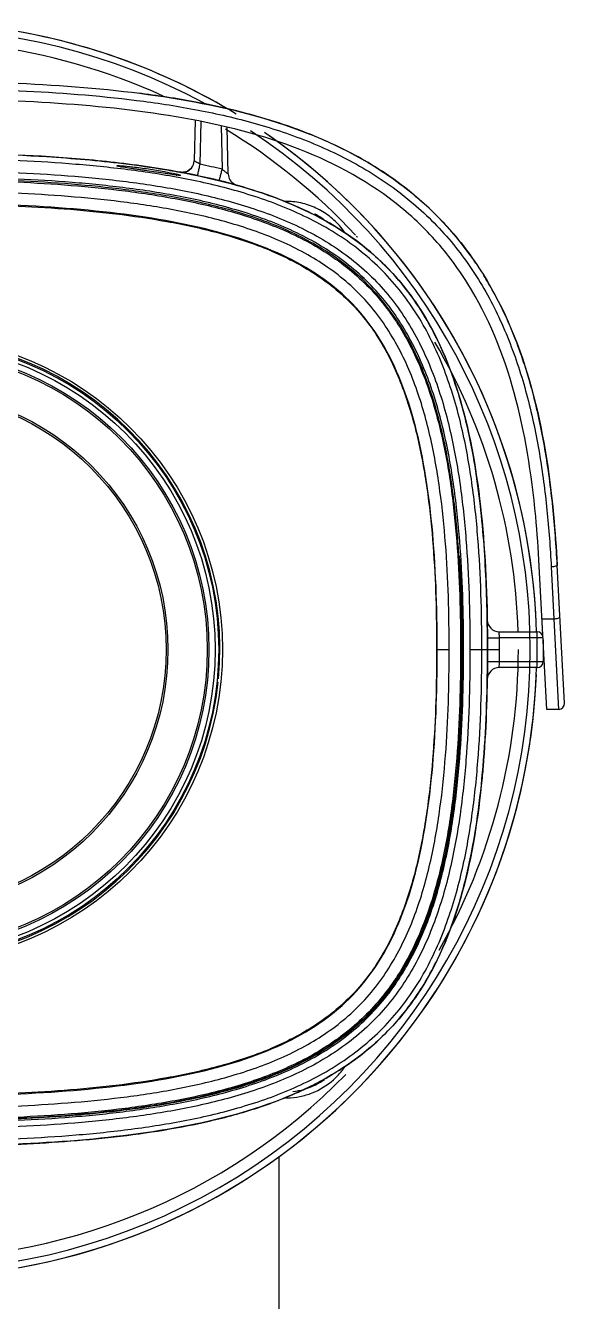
# Model space of a CAD drawing. Header units: millimetres. Extents: x 789 to 15176, y 607 to 3602.
# Drawn here: x 8106 to 8437, y 2820 to 3602 of the extents above; entities that cross this region are included whole.
import ezdxf

# ---------------------------------------------------------------- set-up
doc = ezdxf.new("R2010")
doc.units = ezdxf.units.MM
doc.layers.add('ASSEM_MEMBER_1', color=7, linetype='Continuous')

msp = doc.modelspace()

# ---------------------------------------------------------------- linework, layer by layer
msp.add_line((8261.79, 2485.93), (8261.79, 2908.44))
at = {"layer": 'ASSEM_MEMBER_1', "color": 7, "linetype": 'Continuous'}
for p, q in [((8210.31, 3544.18), (8209.66, 3519.36)), ((8213.27, 3517.19), (8213.96, 3543.47)), ((8226.12, 3540.86), (8226.82, 3514.09)), ((8230.57, 3511.16), (8229.81, 3540)), ((8173.52, 3514.24), (8171.76, 3514.51)), ((8192.26, 3511.46), (8179.27, 3513.39)), ((8192.2, 3511.47), (8191.89, 3511.52)), ((8200.08, 3510.32), (8200.5, 3510.41)), ((8425.86, 3182.71), (8421.25, 3270.68)), ((8428.58, 3270.18), (8430.25, 3238.33)), ((8436.68, 3186.57), (8432.24, 3271.26)), ((8422.95, 3238.33), (8430.25, 3238.33)), ((8430.25, 3238.33), (8433.02, 3182.71)), ((8389.46, 3226.69), (8396.8, 3226.73)), ((8396.67, 3230.4), (8419.95, 3230.4)), ((8423.62, 3226.73), (8396.8, 3226.73)), ((8419.95, 3208.39), (8419.95, 3230.4)), ((8423.62, 3225.47), (8423.62, 3212.06)), ((8358.67, 3219.39), (8358.3, 3219.39)), ((8358.67, 3219.39), (8366.01, 3219.39)), ((8373.72, 3219.39), (8372.98, 3219.39)), ((8374.04, 3219.39), (8374.81, 3219.39)), ((8378.72, 3219.39), (8389.49, 3219.39)), ((8389.49, 3219.39), (8396.82, 3219.39)), ((8389.46, 3212.1), (8396.8, 3212.06)), ((8396.8, 3212.06), (8423.62, 3212.06)), ((8419.95, 3208.39), (8396.67, 3208.39)), ((8433.02, 3182.71), (8425.86, 3182.71))]:
    msp.add_line(p, q, dxfattribs=at)
for points in [[(8164.38, 3515.7), (8163.46, 3515.88), (8162.94, 3516.01)], [(8179.27, 3513.39), (8172.1, 3514.45), (8169.59, 3514.84), (8167.45, 3515.17), (8165.71, 3515.46), (8164.38, 3515.7)], [(8207.94, 3514.83), (8207, 3513.9), (8206.13, 3513.28), (8205.28, 3512.84), (8204.47, 3512.53), (8203.7, 3512.34), (8202.98, 3512.24), (8202.31, 3512.21), (8201.67, 3512.24), (8201.15, 3512.31), (8201.01, 3512.33)], [(8199.51, 3510.48), (8198.44, 3510.6), (8196.97, 3510.79), (8195.09, 3511.05), (8192.83, 3511.38), (8192.26, 3511.46)], [(8200.5, 3510.41), (8200.21, 3510.42), (8199.51, 3510.48)], [(8204.76, 3512.63), (8204.01, 3512.41), (8203.3, 3512.28), (8202.64, 3512.22), (8202.01, 3512.22), (8201.42, 3512.27), (8201.05, 3512.33)]]:
    msp.add_lwpolyline(points, dxfattribs=at)
for radius in [192.25, 189.96, 187.77, 184.02, 182.93, 158.87, 157.76]:
    msp.add_circle((8034.73, 3219.39), radius, dxfattribs=at)
for centre, radius, start, end in [((8034.73, 3219.39), 385.03, 59.96531, 83.98346), ((8034.73, 3219.39), 385.02, 58.58234, 83.97529), ((8034.73, 3219.4), 380.97, 61.61497, 118.38464), ((8034.73, 3219.4), 373.68, 65.35389, 82.69569), ((8034.73, 3219.4), 373.68, 42.88744, 58.69519), ((8034.73, 3219.4), 380.97, 359.99992, 56.65918), ((8034.73, 3219.39), 385.02, 2.56685, 55.50526), ((8034.73, 3219.39), 385.03, 1.62896, 54.93791), ((8178.39, 3591.87), 77.45, 259.74516, 259.91017), ((8180.7, 3604.86), 90.65, 259.9113, 260.10198), ((8202.32, 3519.55), 7.34, 259.47787, 319.92252), ((8202.32, 3519.55), 7.34, 319.92252, 358.49979), ((8130.03, 3122.25), 403.62, 76.12378, 78.09782), ((8208.92, 3594.58), 84.64, 262.95922, 263.09604), ((8207.6, 3583.68), 73.65, 263.09545, 263.26571), ((8237.9, 3511.36), 7.34, 181.5, 240.66379), ((8209.37, 3335.9), 211.31, 52.38357, 54.83658), ((8215, 3343.15), 202.13, 34.13135, 52.39446), ((8265.9, 3447.26), 47.11, 88.93992, 90.19344), ((8265.91, 3447.73), 46.63, 88.55673, 88.93844), ((8265.92, 3448.11), 46.26, 87.64853, 88.55743), ((8265.91, 3450.64), 40.05, 63.54615, 64.12451), ((8265.88, 3450.58), 40.13, 62.15068, 63.5459), ((8265.78, 3450.4), 40.33, 54.18518, 62.14467), ((8265.9, 3450.63), 43.77, 36.07778, 36.52307), ((8265.85, 3450.59), 43.83, 35.55099, 36.07776), ((8265.79, 3450.55), 43.9, 35.08202, 35.55101), ((8265.73, 3450.51), 43.97, 34.3703, 35.08195), ((8034.73, 3219.4), 373.68, 42.59603, 42.73091), ((8034.73, 3219.39), 190.67, 354.61286, 354.01339), ((8034.73, 3219.4), 373.68, 1.6877, 30.32911), ((7293.82, 3219.62), 1080.22, 359.98779, 0.89961), ((8396.67, 3237.74), 7.34, 180.95624, 270), ((7239.16, 3219.39), 1157.66, 0.00007, 0.36323), ((8419.95, 3226.73), 3.67, 3.18307, 90), ((8034.73, 3219.39), 385.02, 180, 357.73694), ((8034.73, 3219.39), 380.97, 179.99992, 0.00008), ((8034.73, 3219.39), 373.68, 330.44109, 0.00009), ((7411.8, 3218.08), 962.25, 357.558, 0.07854), ((7264.45, 3219.25), 1109.65, 359.35102, 0.00725), ((7247.35, 3219.37), 1149.47, 359.63548, 0.00123), ((8419.95, 3212.06), 3.67, 270, 0), ((8034.73, 3219.39), 385.03, 181.66172, 358.33828), ((8396.67, 3201.05), 7.34, 90, 179.04376), ((8433.02, 3186.38), 3.67, 272.99991, 2.97495), ((8034.73, 3219.39), 373.68, 220.42044, 315.78279), ((8265.61, 2988.44), 44.17, 315.18294, 323.7738), ((8265.48, 2988.54), 44.33, 323.76999, 324.05149), ((8265.47, 2988.54), 44.34, 324.0515, 324.70065), ((8265.47, 2988.55), 44.34, 324.70065, 325.17093), ((8265.77, 2988.56), 40.48, 276.20801, 295.79939), ((8265.81, 2988.36), 40.29, 295.87916, 297.16679), ((8265.79, 2988.39), 40.32, 297.16677, 298.41662), ((8265.79, 2988.39), 40.33, 298.41665, 301.82326), ((8265.86, 2988.27), 40.19, 301.82238, 306.02562), ((8266.12, 2987.94), 43.45, 311.71961, 315.17028), ((8265.86, 2988.84), 44.44, 269.83439, 271.22751)]:
    msp.add_arc(centre, radius, start, end, dxfattribs=at)
for points, knots in [([(8034.73, 3568.26), (8062.6, 3568.26), (8117.54, 3567.05), (8196.39, 3559.5), (8270.67, 3542.55), (8327.03, 3514.62), (8364.72, 3480.75), (8395.39, 3440.18), (8419.22, 3380.9), (8429.01, 3319.09), (8431.7, 3281.67), (8432.24, 3271.26)], [0, 0, 0, 0, 0.135508, 0.271017, 0.406525, 0.542034, 0.609788, 0.677542, 0.813051, 0.948559, 1, 1, 1, 1]), ([(8034.73, 3563.7), (8058.79, 3563.7), (8106.88, 3562.81), (8166.86, 3558.04), (8214.3, 3550.44), (8249.31, 3542.19), (8283.26, 3530.5), (8315.38, 3514.69), (8344.48, 3494.06), (8369.34, 3468.7), (8389.19, 3439.47), (8404.02, 3407.56), (8414.6, 3374.11), (8421.76, 3339.82), (8426.25, 3305.1), (8427.97, 3281.83), (8428.58, 3270.18)], [0, 0, 0, 0, 0.126899, 0.253675, 0.316992, 0.380193, 0.443219, 0.505986, 0.568412, 0.630488, 0.692281, 0.753899, 0.815437, 0.876949, 0.938466, 1, 1, 1, 1]), ([(8421.25, 3270.68), (8420.72, 3280.95), (8418.07, 3317.82), (8408.45, 3378.2), (8385.56, 3434.92), (8356.56, 3473.27), (8320.96, 3505.26), (8267.18, 3532), (8194.79, 3548.59), (8116.97, 3556.05), (8062.44, 3557.25), (8034.73, 3557.25)], [0, 0, 0, 0, 0.051441, 0.186949, 0.322458, 0.390212, 0.457966, 0.593475, 0.728983, 0.864492, 1, 1, 1, 1]), ([(8242.31, 3548.2), (8232.55, 3550.79), (8211.03, 3555.62), (8188.67, 3559.12), (8176.22, 3560.73), (8175.61, 3560.81)], [0, 0, 0, 0, 0.44496, 0.972681, 1, 1, 1, 1]), ([(8269.77, 3539.72), (8262.5, 3542.31), (8253.36, 3545.19), (8244.12, 3547.72), (8242.31, 3548.2)], [0, 0, 0, 0, 0.804011, 1, 1, 1, 1]), ([(8331.06, 3508.65), (8325.59, 3512.51), (8309.78, 3522.58), (8289, 3532.51), (8273.79, 3538.28), (8269.77, 3539.72)], [0, 0, 0, 0, 0.290986, 0.813611, 1, 1, 1, 1]), ([(8034.73, 3524.23), (8061.96, 3524.23), (8089.2, 3523.63), (8115.52, 3522.08), (8116.08, 3522.05)], [0, 0, 0, 0, 0.978674, 1, 1, 1, 1]), ([(8386.05, 3219.39), (8386.05, 3242.19), (8385.1, 3276.46), (8380.31, 3321.95), (8374.23, 3355.9), (8364.59, 3389.24), (8352.46, 3415.75), (8339.66, 3435.26), (8328.44, 3448.8), (8315.73, 3460.96), (8297.15, 3475.11), (8271.46, 3488.97), (8238.72, 3500.56), (8205.13, 3508.49), (8171.19, 3513.84), (8137.11, 3517.35), (8091.64, 3520.19), (8057.48, 3520.8), (8034.73, 3520.8)], [0, 0, 0, 0, 0.123979, 0.186173, 0.24859, 0.311322, 0.374449, 0.40621, 0.438029, 0.469856, 0.501635, 0.56481, 0.62759, 0.69004, 0.752255, 0.814322, 0.876282, 1, 1, 1, 1]), ([(8200.85, 3512.36), (8186.86, 3514.96), (8158.65, 3518.92), (8130.28, 3521.2), (8116.08, 3522.05)], [0, 0, 0, 0, 0.49998, 1, 1, 1, 1]), ([(8162.21, 3516.24), (8162.21, 3516.26), (8162.28, 3516.3), (8162.48, 3516.32), (8162.96, 3516.35), (8163.75, 3516.32), (8164.38, 3516.29), (8164.75, 3516.27)], [0, 0, 0, 0, 0.020714, 0.06847, 0.256936, 0.569803, 1, 1, 1, 1]), ([(8164.6, 3515.65), (8164.26, 3515.71), (8163.67, 3515.82), (8162.99, 3515.97), (8162.59, 3516.07), (8162.39, 3516.13), (8162.28, 3516.18), (8162.22, 3516.22), (8162.21, 3516.24)], [0, 0, 0, 0, 0.422023, 0.73062, 0.841421, 0.922862, 0.975039, 1, 1, 1, 1]), ([(8163.16, 3517.98), (8171.81, 3516.97), (8184.53, 3515.23), (8196.87, 3513.1), (8200.92, 3512.35)], [0, 0, 0, 0, 0.668808, 1, 1, 1, 1]), ([(8164.75, 3516.27), (8167.14, 3516.12), (8172.81, 3515.55), (8181.72, 3514.39), (8190.62, 3512.92), (8196.24, 3511.8), (8198.61, 3511.23)], [0, 0, 0, 0, 0.210311, 0.498399, 0.786708, 1, 1, 1, 1]), ([(8171.76, 3514.51), (8171.11, 3514.6), (8168.9, 3514.94), (8166.68, 3515.28), (8165.12, 3515.56)], [0, 0, 0, 0, 0.291314, 1, 1, 1, 1]), ([(8213.27, 3517.19), (8212.81, 3517.46), (8212.14, 3517.84), (8211.3, 3518.33), (8210.75, 3518.65), (8210.31, 3518.91), (8209.96, 3519.11), (8209.79, 3519.25), (8209.66, 3519.32), (8209.66, 3519.36)], [0, 0, 0, 0, 0.377109, 0.547691, 0.697904, 0.822249, 0.916097, 0.97593, 1, 1, 1, 1]), ([(8211.75, 3510.2), (8211.76, 3510.2), (8211.76, 3510.27), (8211.79, 3510.33), (8211.82, 3510.5), (8211.9, 3510.83), (8212.03, 3511.42), (8212.23, 3512.3), (8212.46, 3513.39), (8212.81, 3515.05), (8213.09, 3516.33), (8213.27, 3517.19)], [0, 0, 0, 0, 0.004124, 0.016788, 0.038558, 0.06999, 0.162553, 0.291396, 0.450681, 0.629543, 1, 1, 1, 1]), ([(8034.73, 3513.47), (8057.36, 3513.47), (8091.32, 3512.86), (8136.48, 3510.04), (8170.2, 3506.57), (8203.65, 3501.3), (8236.56, 3493.54), (8268.37, 3482.28), (8298.06, 3466.3), (8323.79, 3444.47), (8343.73, 3417.25), (8357.72, 3386.57), (8367.09, 3354.14), (8373.05, 3320.85), (8377.78, 3275.92), (8378.72, 3242), (8378.72, 3219.39)], [0, 0, 0, 0, 0.125733, 0.188553, 0.251314, 0.313993, 0.376538, 0.438884, 0.500966, 0.562816, 0.624685, 0.686802, 0.749175, 0.811738, 0.874429, 1, 1, 1, 1]), ([(8374.81, 3219.39), (8374.81, 3241.65), (8373.9, 3275.06), (8369.3, 3319.35), (8363.5, 3352.26), (8354.35, 3384.43), (8342.81, 3409.91), (8330.62, 3428.56), (8319.94, 3441.43), (8307.8, 3452.94), (8289.97, 3466.31), (8265.24, 3479.38), (8233.62, 3490.3), (8201.05, 3497.8), (8168.04, 3502.9), (8134.82, 3506.24), (8090.38, 3508.97), (8056.99, 3509.56), (8034.73, 3509.56)], [0, 0, 0, 0, 0.125011, 0.187524, 0.250031, 0.312521, 0.374975, 0.406227, 0.437478, 0.468728, 0.499981, 0.56243, 0.624917, 0.687424, 0.749937, 0.812454, 0.874972, 1, 1, 1, 1]), ([(8373.72, 3219.39), (8373.72, 3241.58), (8372.81, 3274.88), (8368.23, 3319.03), (8362.47, 3351.84), (8353.37, 3383.91), (8341.89, 3409.31), (8329.75, 3427.91), (8319.09, 3440.74), (8306.99, 3452.2), (8289.19, 3465.5), (8264.52, 3478.49), (8232.99, 3489.33), (8200.52, 3496.79), (8156.65, 3503.53), (8101.28, 3507.67), (8056.91, 3508.46), (8034.73, 3508.46)], [0, 0, 0, 0, 0.125015, 0.18753, 0.250038, 0.312528, 0.374983, 0.406236, 0.437487, 0.468738, 0.499992, 0.562443, 0.624931, 0.687438, 0.749953, 0.874967, 1, 1, 1, 1]), ([(8034.73, 3507.73), (8056.87, 3507.72), (8101.14, 3506.95), (8156.39, 3502.81), (8200.17, 3496.11), (8232.57, 3488.69), (8264.04, 3477.9), (8288.67, 3464.96), (8306.44, 3451.7), (8318.52, 3440.27), (8329.18, 3427.49), (8341.25, 3408.9), (8352.72, 3383.56), (8361.78, 3351.55), (8367.52, 3318.82), (8372.08, 3274.76), (8372.99, 3241.53), (8372.98, 3219.39)], [0, 0, 0, 0, 0.125033, 0.250047, 0.312561, 0.375068, 0.437557, 0.500008, 0.531261, 0.562513, 0.593763, 0.625017, 0.687472, 0.749963, 0.81247, 0.874985, 1, 1, 1, 1]), ([(8179.27, 3513.39), (8178.78, 3513.46), (8176.86, 3513.74), (8174.94, 3514.03), (8173.52, 3514.24)], [0, 0, 0, 0, 0.25732, 1, 1, 1, 1]), ([(8198.55, 3510.58), (8198.12, 3510.64), (8196.02, 3510.91), (8193.93, 3511.22), (8192.26, 3511.46)], [0, 0, 0, 0, 0.202438, 1, 1, 1, 1]), ([(8198.61, 3511.23), (8198.98, 3511.14), (8199.63, 3510.98), (8200.37, 3510.78), (8200.81, 3510.64), (8201.02, 3510.55), (8201.14, 3510.5), (8201.21, 3510.45), (8201.21, 3510.43)], [0, 0, 0, 0, 0.422337, 0.732478, 0.843423, 0.924541, 0.976029, 1, 1, 1, 1]), ([(8201.21, 3510.43), (8201.21, 3510.41), (8201.15, 3510.38), (8200.97, 3510.37), (8200.54, 3510.37), (8199.85, 3510.44), (8199.29, 3510.5), (8198.97, 3510.53)], [0, 0, 0, 0, 0.021331, 0.069268, 0.257445, 0.569557, 1, 1, 1, 1]), ([(8389.49, 3219.39), (8389.49, 3235.66), (8388.82, 3268.21), (8384.83, 3316.87), (8377.65, 3357.02), (8368.16, 3388.17), (8358.72, 3410.73), (8346.55, 3431.95), (8331.35, 3451.15), (8313.34, 3467.74), (8293.04, 3481.41), (8271.17, 3492.33), (8240.66, 3503.74), (8216.83, 3509.4), (8200.85, 3512.36)], [0, 0, 0, 0, 0.12504, 0.250065, 0.375048, 0.437564, 0.500069, 0.56256, 0.62504, 0.687519, 0.750007, 0.812509, 0.875023, 1, 1, 1, 1]), ([(8200.92, 3512.35), (8219.97, 3508.81), (8259.98, 3498.73), (8302.78, 3477.18), (8332.08, 3450.8), (8356.08, 3419.15), (8376.16, 3370.11), (8387.6, 3299.35), (8389.49, 3246.66), (8389.49, 3219.39)], [0, 0, 0, 0, 0.141611, 0.313289, 0.399128, 0.484967, 0.656644, 0.828322, 1, 1, 1, 1]), ([(8225.06, 3507.16), (8225.07, 3507.16), (8225.07, 3507.22), (8225.11, 3507.29), (8225.14, 3507.45), (8225.24, 3507.78), (8225.39, 3508.37), (8225.61, 3509.25), (8225.89, 3510.33), (8226.3, 3511.96), (8226.61, 3513.23), (8226.82, 3514.09)], [0, 0, 0, 0, 0.004301, 0.017127, 0.039043, 0.0706, 0.163329, 0.292212, 0.451402, 0.630067, 1, 1, 1, 1]), ([(8226.82, 3514.09), (8227.25, 3513.75), (8227.89, 3513.25), (8228.7, 3512.6), (8229.27, 3512.14), (8229.74, 3511.77), (8230.19, 3511.41), (8230.35, 3511.32), (8230.57, 3511.13), (8230.57, 3511.16)], [0, 0, 0, 0, 0.344035, 0.508686, 0.661981, 0.797773, 0.906958, 0.977634, 1, 1, 1, 1]), ([(8366.01, 3219.39), (8366.01, 3241.07), (8365.13, 3273.62), (8360.74, 3316.77), (8355.22, 3348.85), (8346.48, 3380.23), (8335.38, 3405.11), (8323.56, 3423.33), (8313.13, 3435.85), (8301.22, 3446.98), (8283.71, 3459.8), (8259.46, 3472.24), (8228.55, 3482.54), (8196.78, 3489.62), (8153.88, 3496.04), (8099.77, 3499.99), (8056.41, 3500.75), (8034.73, 3500.75)], [0, 0, 0, 0, 0.125015, 0.18753, 0.250038, 0.312529, 0.374983, 0.406236, 0.437486, 0.468736, 0.499989, 0.56244, 0.62493, 0.687438, 0.749953, 0.874968, 1, 1, 1, 1]), ([(8034.73, 3493.05), (8055.91, 3493.05), (8087.68, 3492.51), (8129.97, 3490.04), (8161.6, 3487.03), (8193.04, 3482.45), (8224.12, 3475.73), (8254.4, 3465.96), (8278.22, 3454.09), (8295.46, 3441.74), (8307.18, 3430.96), (8317.39, 3418.74), (8326, 3405.37), (8333.16, 3391.16), (8339.02, 3376.38), (8343.78, 3361.22), (8348.84, 3340.65), (8353.26, 3314.51), (8357.46, 3272.36), (8358.3, 3240.57), (8358.3, 3219.39)], [0, 0, 0, 0, 0.125019, 0.187532, 0.250043, 0.312551, 0.375053, 0.437536, 0.49998, 0.531229, 0.562474, 0.593719, 0.624968, 0.65622, 0.687475, 0.718732, 0.749989, 0.81249, 0.874998, 1, 1, 1, 1]), ([(8301.07, 3476.67), (8299.15, 3479.28), (8294.7, 3484.07), (8286.59, 3489.56), (8277.52, 3493.22), (8271.05, 3494.2), (8267.82, 3494.33)], [0, 0, 0, 0, 0.250017, 0.499997, 0.75009, 1, 1, 1, 1]), ([(8416.51, 3379.75), (8413.54, 3390.57), (8406.3, 3412.66), (8395.43, 3435.4), (8388.26, 3447.32), (8387.28, 3448.92)], [0, 0, 0, 0, 0.447494, 0.92547, 1, 1, 1, 1]), ([(8432.24, 3271.26), (8431.62, 3283.17), (8429.86, 3306.98), (8425.32, 3341.55), (8420.62, 3364.03), (8417.87, 3374.67)], [0, 0, 0, 0, 0.342782, 0.685565, 1, 1, 1, 1]), ([(8432.24, 3271.26), (8432.25, 3271.11), (8431.84, 3270.76), (8430.64, 3270.39), (8429.44, 3270.22), (8428.58, 3270.18)], [0, 0, 0, 0, 0.112254, 0.344362, 1, 1, 1, 1]), ([(8430.25, 3238.33), (8431.13, 3238.37), (8432.33, 3238.54), (8433.52, 3238.92), (8433.92, 3239.26), (8433.91, 3239.41)], [0, 0, 0, 0, 0.669483, 0.887205, 1, 1, 1, 1]), ([(8396.8, 3226.73), (8396.79, 3227.2), (8396.76, 3228.42), (8396.71, 3229.65), (8396.67, 3230.4)], [0, 0, 0, 0, 0.382729, 1, 1, 1, 1]), ([(8358.3, 3219.39), (8358.3, 3198.22), (8357.46, 3166.43), (8353.26, 3124.28), (8348.84, 3098.14), (8343.78, 3077.57), (8339.02, 3062.41), (8333.16, 3047.63), (8326, 3033.42), (8317.39, 3020.04), (8307.18, 3007.83), (8295.46, 2997.04), (8278.22, 2984.7), (8254.4, 2972.82), (8224.12, 2963.06), (8193.04, 2956.34), (8161.6, 2951.76), (8129.97, 2948.75), (8087.68, 2946.28), (8055.91, 2945.74), (8034.73, 2945.74)], [0, 0, 0, 0, 0.125002, 0.18751, 0.250011, 0.281268, 0.312525, 0.34378, 0.375032, 0.406281, 0.437526, 0.468771, 0.50002, 0.562464, 0.624947, 0.687449, 0.749957, 0.812468, 0.874981, 1, 1, 1, 1]), ([(8373.72, 3219.39), (8373.72, 3197.21), (8372.81, 3163.91), (8368.23, 3119.76), (8362.47, 3086.95), (8353.37, 3054.88), (8341.89, 3029.48), (8329.75, 3010.87), (8319.09, 2998.05), (8306.99, 2986.59), (8289.19, 2973.29), (8264.52, 2960.29), (8232.99, 2949.46), (8200.52, 2942), (8156.65, 2935.26), (8101.28, 2931.11), (8056.91, 2930.33), (8034.73, 2930.32)], [0, 0, 0, 0, 0.125014, 0.187529, 0.250037, 0.312527, 0.374983, 0.406236, 0.437487, 0.468739, 0.499993, 0.562444, 0.624933, 0.68744, 0.749954, 0.874967, 1, 1, 1, 1]), ([(8372.98, 3219.39), (8372.98, 3197.26), (8372.08, 3164.03), (8367.52, 3119.97), (8361.78, 3087.23), (8352.72, 3055.23), (8341.25, 3029.89), (8329.18, 3011.3), (8318.52, 2998.52), (8306.44, 2987.08), (8288.67, 2973.83), (8264.04, 2960.89), (8232.57, 2950.1), (8200.17, 2942.68), (8156.39, 2935.98), (8101.14, 2931.84), (8056.87, 2931.07), (8034.73, 2931.06)], [0, 0, 0, 0, 0.125014, 0.187529, 0.250036, 0.312527, 0.374983, 0.406236, 0.437487, 0.468739, 0.499992, 0.562445, 0.624934, 0.68744, 0.749955, 0.874967, 1, 1, 1, 1]), ([(8034.73, 2938.04), (8056.41, 2938.04), (8099.77, 2938.8), (8153.88, 2942.75), (8196.78, 2949.17), (8228.55, 2956.25), (8259.46, 2966.55), (8283.71, 2978.99), (8301.22, 2991.81), (8313.13, 3002.94), (8323.56, 3015.46), (8335.38, 3033.68), (8346.48, 3058.56), (8355.22, 3089.94), (8360.74, 3122.02), (8365.13, 3165.17), (8366.01, 3197.72), (8366.01, 3219.39)], [0, 0, 0, 0, 0.125032, 0.250047, 0.312562, 0.37507, 0.43756, 0.500011, 0.531264, 0.562514, 0.593764, 0.625016, 0.687471, 0.749962, 0.81247, 0.874985, 1, 1, 1, 1]), ([(8034.73, 2917.99), (8057.48, 2917.99), (8091.64, 2918.6), (8137.11, 2921.44), (8171.19, 2924.95), (8205.13, 2930.3), (8238.72, 2938.23), (8271.46, 2949.82), (8297.15, 2963.68), (8315.73, 2977.83), (8328.44, 2989.99), (8339.66, 3003.53), (8352.46, 3023.04), (8364.59, 3049.55), (8374.23, 3082.89), (8380.31, 3116.84), (8385.1, 3162.33), (8386.05, 3196.6), (8386.05, 3219.39)], [0, 0, 0, 0, 0.123719, 0.185678, 0.247745, 0.309961, 0.372411, 0.435189, 0.498364, 0.530143, 0.56197, 0.593788, 0.625549, 0.688676, 0.751408, 0.813826, 0.876021, 1, 1, 1, 1]), ([(8378.72, 3219.39), (8378.72, 3196.79), (8377.78, 3162.86), (8373.05, 3117.94), (8367.09, 3084.65), (8357.72, 3052.22), (8343.73, 3021.54), (8323.79, 2994.32), (8298.06, 2972.49), (8268.37, 2956.51), (8236.56, 2945.25), (8203.65, 2937.49), (8170.2, 2932.22), (8136.48, 2928.75), (8091.32, 2925.93), (8057.36, 2925.32), (8034.73, 2925.32)], [0, 0, 0, 0, 0.125572, 0.188264, 0.250828, 0.3132, 0.375317, 0.437185, 0.499035, 0.561117, 0.623461, 0.686006, 0.748685, 0.811447, 0.874267, 1, 1, 1, 1]), ([(8034.73, 2929.23), (8056.99, 2929.23), (8090.38, 2929.82), (8134.82, 2932.55), (8168.04, 2935.89), (8201.05, 2940.99), (8233.62, 2948.49), (8265.24, 2959.41), (8289.97, 2972.48), (8307.8, 2985.85), (8319.94, 2997.36), (8330.62, 3010.23), (8342.81, 3028.88), (8354.35, 3054.36), (8363.5, 3086.53), (8369.3, 3119.44), (8373.9, 3163.73), (8374.81, 3197.14), (8374.81, 3219.39)], [0, 0, 0, 0, 0.125028, 0.187546, 0.250063, 0.312576, 0.375083, 0.43757, 0.500019, 0.531272, 0.562522, 0.593773, 0.625025, 0.687479, 0.749969, 0.812476, 0.874989, 1, 1, 1, 1]), ([(8396.67, 3208.39), (8396.68, 3208.48), (8396.75, 3209.7), (8396.78, 3210.93), (8396.8, 3212.06)], [0, 0, 0, 0, 0.076959, 1, 1, 1, 1]), ([(8373.17, 3177.08), (8372.34, 3158.36), (8370.16, 3130.28), (8363.99, 3093.28), (8357.14, 3065.98), (8347.3, 3039.58), (8333.68, 3014.86), (8315.59, 2993.12), (8293.51, 2975.48), (8268.71, 2962.04), (8242.37, 2952.08), (8215.18, 2944.81), (8178.34, 2937.78), (8131.7, 2932.7), (8094.24, 2930.98), (8075.51, 2930.5)], [0, 0, 0, 0, 0.125017, 0.187537, 0.250051, 0.312549, 0.375018, 0.437461, 0.49991, 0.56239, 0.624894, 0.687411, 0.749934, 0.874957, 1, 1, 1, 1]), ([(8034.73, 2914.56), (8055.12, 2914.56), (8095.9, 2915.22), (8146.8, 2918.58), (8187.25, 2923.81), (8217.34, 2929.41), (8246.93, 2937.26), (8275.58, 2948.13), (8302.51, 2962.84), (8326.48, 2982.09), (8346.19, 3005.69), (8361.13, 3032.51), (8371.89, 3061.21), (8379.33, 3090.92), (8384.26, 3121.13), (8386.31, 3141.42), (8387.1, 3151.58)], [0, 0, 0, 0, 0.125042, 0.250072, 0.312595, 0.375115, 0.437629, 0.500127, 0.562602, 0.62505, 0.687493, 0.749958, 0.81245, 0.874961, 0.937478, 1, 1, 1, 1]), ([(8387.1, 3151.58), (8386.82, 3147.97), (8384.33, 3119.21), (8376.16, 3068.68), (8356.08, 3019.64), (8332.08, 2987.99), (8302.78, 2961.61), (8256.75, 2938.44), (8189.98, 2922.94), (8115.27, 2915.74), (8061.96, 2914.56), (8034.73, 2914.56)], [0, 0, 0, 0, 0.019971, 0.159976, 0.29998, 0.369982, 0.439984, 0.579988, 0.719992, 0.859996, 1, 1, 1, 1]), ([(8266.81, 2944.41), (8269.39, 2944.46), (8274.55, 2945.02), (8284.44, 2947.97), (8291.2, 2952.09), (8295.04, 2955.51)], [0, 0, 0, 0, 0.250499, 0.50096, 1, 1, 1, 1])]:
    msp.add_open_spline(points, degree=3, knots=knots, dxfattribs=at)
for points in [[(8116.08, 3522.05), (8089, 3523.66), (8061.86, 3524.23), (8034.73, 3524.23)], [(8116.08, 3522.05), (8132.15, 3521.09), (8147.88, 3519.77), (8163.16, 3517.98)], [(8162.21, 3516.24), (8162.5, 3516.21), (8162.79, 3516.11), (8163.04, 3515.97)], [(8358.67, 3219.39), (8358.67, 3245.95), (8356.83, 3296.79), (8346.03, 3362.58), (8325.04, 3412.75), (8293.53, 3446.97), (8247.05, 3470.82), (8185.47, 3485.29), (8113.69, 3492.25), (8061.51, 3493.42), (8034.73, 3493.42)], [(8374.1, 3219.39), (8374.1, 3238.56), (8373.64, 3257.74), (8372.41, 3276.86)], [(8034.73, 2945.37), (8061.51, 2945.37), (8113.69, 2946.54), (8185.47, 2953.5), (8247.05, 2967.97), (8293.53, 2991.82), (8325.04, 3026.03), (8346.03, 3076.21), (8356.83, 3141.99), (8358.67, 3192.84), (8358.67, 3219.39)], [(8387.1, 3151.58), (8388.86, 3174.13), (8389.49, 3196.78), (8389.49, 3219.39)], [(8389.49, 3219.39), (8389.49, 3196.02), (8388.79, 3173.32), (8387.1, 3151.58)]]:
    msp.add_open_spline(points, degree=3, dxfattribs=at)

doc.saveas('drawing.dxf')
